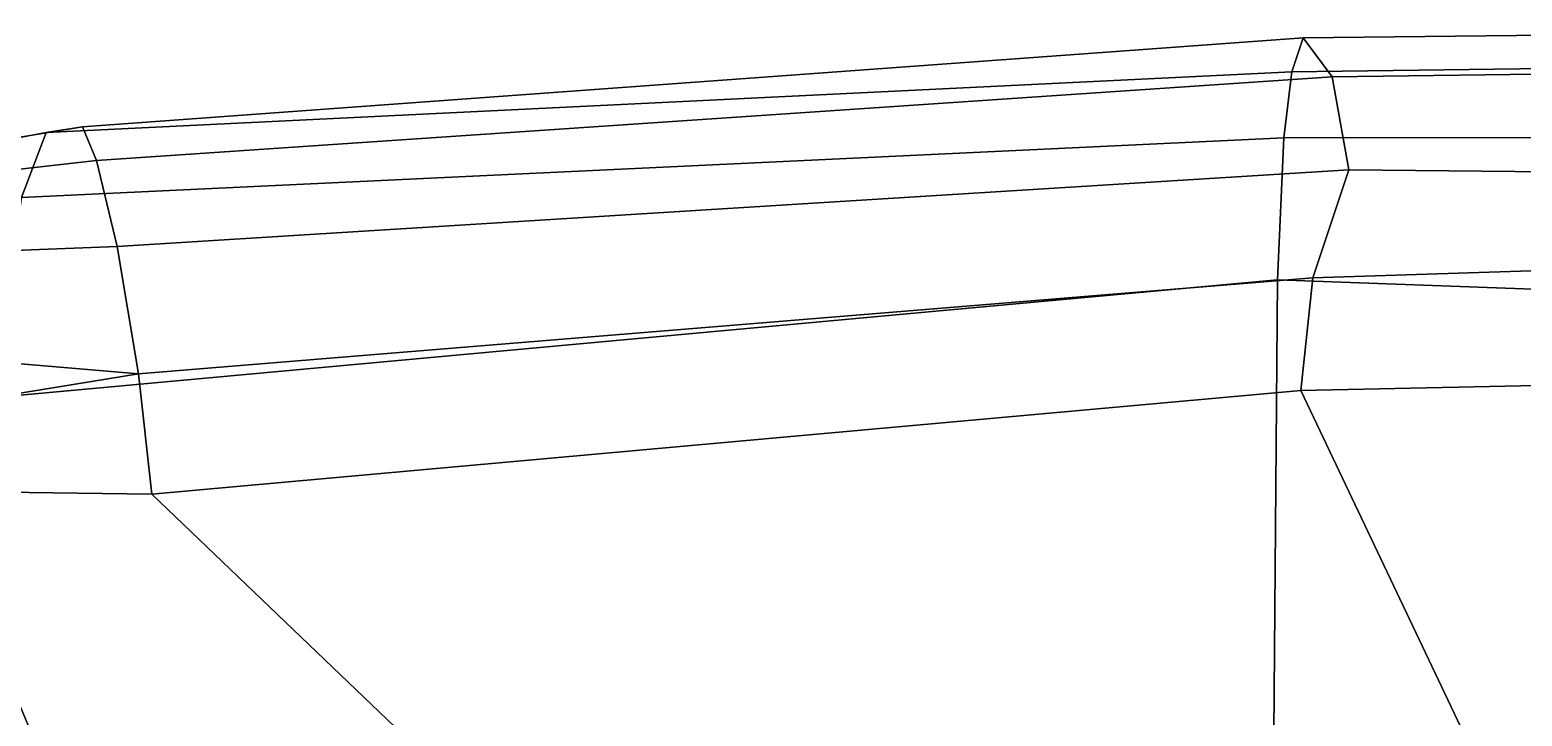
# Model space of a CAD drawing. Header units: inches. Extents: x -15.6 to 12, y -13.7 to 13.7.
# Drawn here: x -2.216 to 0.847, y 12.272 to 13.682 of the extents above; entities that cross this region are included whole.
import ezdxf

# ---------------------------------------------------------------- set-up
doc = ezdxf.new("R2010")
doc.units = ezdxf.units.IN
doc.header["$MEASUREMENT"] = 0
doc.layers.add('SEAT-ARMPAD', color=5, linetype='Continuous')
doc.layers.add('SEAT-BASE', color=5, linetype='Continuous')

msp = doc.modelspace()

# ---------------------------------------------------------------- linework, layer by layer
at = {"layer": 'SEAT-ARMPAD'}
for points in [[(-2.1083, 13.4826, 24.6696), (-2.1832, 13.4714, 25.006), (0.374, 13.5959, 25.5868), (0.3976, 13.6654, 25.2579)], [(-2.1083, 13.4826, 24.6696), (0.3976, 13.6654, 25.2579), (0.4569, 13.5856, 24.8959), (-2.0797, 13.4134, 24.3952)], [(0.3976, 13.6654, 25.2579), (0.374, 13.5959, 25.5868), (1.9338, 13.6164, 25.6469), (1.8995, 13.6821, 25.3896)], [(0.3976, 13.6654, 25.2579), (1.8995, 13.6821, 25.3896), (2.0235, 13.6063, 25.0338), (0.4569, 13.5856, 24.8959)], [(0.3575, 13.4604, 25.8165), (1.9683, 13.4622, 25.89), (1.9338, 13.6164, 25.6469), (0.374, 13.5959, 25.5868)], [(0.4912, 13.3943, 24.6429), (0.4569, 13.5856, 24.8959), (2.0235, 13.6063, 25.0338), (2.0628, 13.3788, 24.7274)], [(-2.2338, 13.3376, 25.3307), (0.3575, 13.4604, 25.8165), (0.374, 13.5959, 25.5868), (-2.1832, 13.4714, 25.006)], [(-2.0369, 13.237, 24.0942), (-2.0797, 13.4134, 24.3952), (0.4569, 13.5856, 24.8959), (0.4912, 13.3943, 24.6429)], [(-4.1964, 13.138, 24.2906), (-4.1686, 13.0955, 24.8163), (-2.1832, 13.4714, 25.006), (-2.1083, 13.4826, 24.6696)], [(-4.1964, 13.138, 24.2906), (-2.1083, 13.4826, 24.6696), (-2.0797, 13.4134, 24.3952), (-3.5574, 13.2464, 24.1609)], [(-4.2346, 12.9133, 25.1223), (-2.2338, 13.3376, 25.3307), (-2.1832, 13.4714, 25.006), (-4.1686, 13.0955, 24.8163)], [(-2.2338, 13.3376, 25.3307), (-2.2968, 12.9262, 25.6409), (0.345, 13.1683, 25.9901), (0.3575, 13.4604, 25.8165)], [(0.3575, 13.4604, 25.8165), (0.345, 13.1683, 25.9901), (2.0304, 13.1068, 26.092), (1.9683, 13.4622, 25.89)], [(-3.5231, 13.1793, 23.8738), (-3.5574, 13.2464, 24.1609), (-2.0797, 13.4134, 24.3952), (-2.0369, 13.237, 24.0942)], [(-2.0369, 13.237, 24.0942), (0.4912, 13.3943, 24.6429), (0.4174, 13.1725, 24.5359), (-1.9936, 12.9757, 23.9213)], [(0.4912, 13.3943, 24.6429), (2.0628, 13.3788, 24.7274), (2.0796, 13.226, 24.6549), (0.4174, 13.1725, 24.5359)], [(-3.5231, 13.1793, 23.8738), (-2.0369, 13.237, 24.0942), (-1.9936, 12.9757, 23.9213), (-3.5005, 13.1032, 23.7559)], [(0.393, 12.9409, 24.5677), (0.4174, 13.1725, 24.5359), (2.0796, 13.226, 24.6549), (2.1026, 12.9775, 24.6594)], [(0.3335, 11.8125, 26.1509), (0.345, 13.1683, 25.9901), (-2.2968, 12.9262, 25.6409), (-2.3666, 11.6211, 25.7688)], [(-1.9658, 12.7285, 23.9163), (-1.9936, 12.9757, 23.9213), (0.4174, 13.1725, 24.5359), (0.393, 12.9409, 24.5677)], [(1.9225, 11.7841, 26.2278), (2.0304, 13.1068, 26.092), (0.345, 13.1683, 25.9901), (0.3335, 11.8125, 26.1509)], [(-3.4641, 12.9124, 23.6958), (-3.5005, 13.1032, 23.7559), (-1.9936, 12.9757, 23.9213), (-2.8573, 12.8347, 23.7338)], [(-2.8573, 12.8347, 23.7338), (-1.9936, 12.9757, 23.9213), (-1.9658, 12.7285, 23.9163), (-2.4219, 12.7344, 23.7779)], [(0.393, 12.9409, 24.5677), (2.1026, 12.9775, 24.6594), (2.5398, 10.2375, 24.5349), (1.6202, 10.3566, 24.5934)], [(0.393, 12.9409, 24.5677), (1.6202, 10.3566, 24.5934), (0.387, 10.4736, 24.5037), (-1.9658, 12.7285, 23.9163)], [(-1.489, 10.5066, 24.0498), (-2.4247, 10.308, 23.7482), (-4.0943, 12.7985, 23.6566), (-3.4641, 12.9124, 23.6958)], [(-1.489, 10.5066, 24.0498), (-3.4641, 12.9124, 23.6958), (-2.8573, 12.8347, 23.7338), (-2.4219, 12.7344, 23.7779)], [(-2.4219, 12.7344, 23.7779), (-1.9658, 12.7285, 23.9163), (0.387, 10.4736, 24.5037), (-1.489, 10.5066, 24.0498)]]:
    msp.add_3dface(points, dxfattribs=at)
at = {"layer": 'SEAT-BASE'}
for points in [[(-0.399, 1.9836, 6.6746), (-0.1555, 1.9896, 6.6264), (-3.9329, 12.8557, 4.1389), (-4.0205, 12.7905, 4.1776)], [(0.04, 2.0708, 6.5161), (-3.6912, 12.4369, 4.2077), (-3.9329, 12.8557, 4.1389), (-0.1555, 1.9896, 6.6264)], [(-0.5199, 1.9742, 6.6862), (-0.399, 1.9836, 6.6746), (-4.0205, 12.7905, 4.1776), (-4.1476, 12.7669, 4.1833)], [(-4.1487, 12.7665, 4.1833), (-4.2654, 12.7109, 4.1776), (-0.8432, 1.8393, 6.6746), (-0.7398, 1.9027, 6.6862)], [(-4.1487, 12.7665, 4.1833), (-0.7398, 1.9027, 6.6862), (-0.5199, 1.9742, 6.6862), (-4.1476, 12.7669, 4.1833)], [(-4.2654, 12.7109, 4.1776), (-4.3746, 12.7122, 4.1389), (-1.0437, 1.701, 6.6264), (-0.8432, 1.8393, 6.6746)], [(-1.0437, 1.701, 6.6264), (-4.3746, 12.7122, 4.1389), (-4.324, 12.2313, 4.2077), (-1.2495, 1.6518, 6.5161)], [(0.04, 2.0708, 6.5161), (0.0253, 2.2191, 6.4477), (-3.0494, 10.7774, 4.5256), (-3.6912, 12.4369, 4.2077)]]:
    msp.add_3dface(points, dxfattribs=at)

doc.saveas('drawing.dxf')
